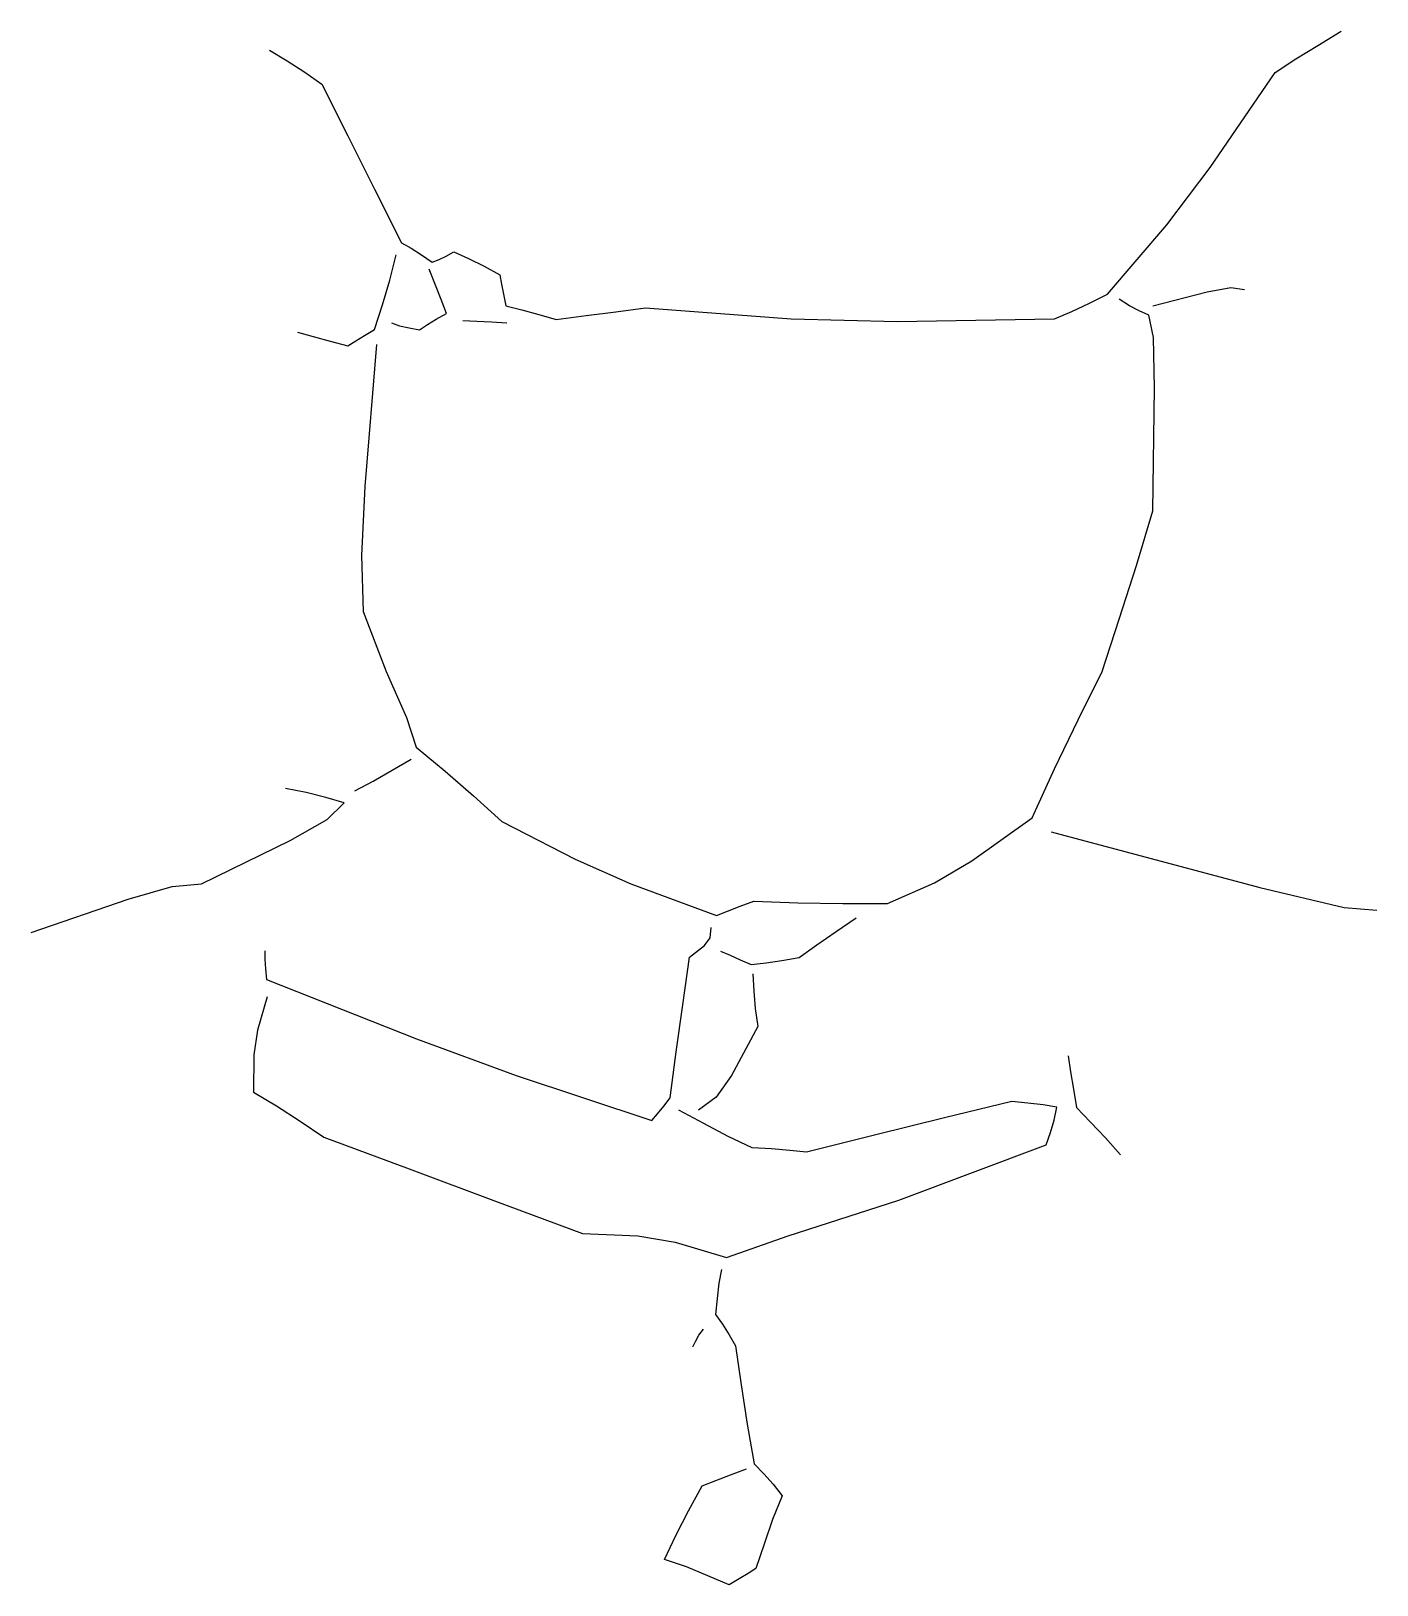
# Model space of a CAD drawing. Extents: x -0.348 to 0.316, y -0.461 to 0.305.
import ezdxf

# ---------------------------------------------------------------- set-up
doc = ezdxf.new("R2010")
doc.units = 0
doc.header["$LTSCALE"] = 0.000394
doc.layers.get('0').update_dxf_attribs({"linetype": 'CONTINUOUS'})

msp = doc.modelspace()

# ---------------------------------------------------------------- linework, layer by layer
at = {"color": 7, "linetype": 'CONTINUOUS'}
for p, q in [((0.28659, 0.29763), (0.29797, 0.3047)), ((-0.23031, 0.29535), (-0.22154, 0.29006)), ((0.2757, 0.29096), (0.28659, 0.29763)), ((-0.22154, 0.29006), (-0.21288, 0.28451)), ((-0.21288, 0.28451), (-0.20445, 0.27845)), ((0.23344, 0.2375), (0.26544, 0.28431)), ((0.26544, 0.28431), (0.2757, 0.29096)), ((-0.20445, 0.27845), (-0.19163, 0.253)), ((-0.19163, 0.253), (-0.17853, 0.2268)), ((0.21201, 0.20916), (0.23344, 0.2375)), ((-0.17853, 0.2268), (-0.16529, 0.20024)), ((0.18279, 0.175), (0.21201, 0.20916)), ((-0.16529, 0.20024), (-0.16044, 0.1977)), ((-0.17096, 0.18193), (-0.16784, 0.19443)), ((-0.16044, 0.1977), (-0.15531, 0.19442)), ((-0.15531, 0.19442), (-0.15003, 0.19077)), ((-0.15003, 0.19077), (-0.14667, 0.19212)), ((-0.14667, 0.19212), (-0.14319, 0.19372)), ((-0.14319, 0.19372), (-0.13948, 0.19584)), ((-0.13948, 0.19584), (-0.13218, 0.19259)), ((-0.13218, 0.19259), (-0.12448, 0.18885)), ((-0.14849, 0.17941), (-0.15156, 0.18728)), ((-0.12448, 0.18885), (-0.11674, 0.18447)), ((-0.11674, 0.18447), (-0.11592, 0.1799)), ((-0.1746, 0.16966), (-0.17096, 0.18193)), ((-0.14572, 0.17228), (-0.14849, 0.17941)), ((-0.11592, 0.1799), (-0.11496, 0.17496)), ((0.23198, 0.17616), (0.24367, 0.17821)), ((0.24367, 0.17821), (0.25033, 0.17724)), ((-0.1785, 0.15751), (-0.1746, 0.16966)), ((-0.14308, 0.16553), (-0.14572, 0.17228)), ((-0.11496, 0.17496), (-0.11371, 0.16927)), ((-0.11371, 0.16927), (-0.10588, 0.16722)), ((0.16519, 0.1665), (0.17393, 0.17062)), ((0.17393, 0.17062), (0.18279, 0.175)), ((0.19371, 0.16923), (0.1886, 0.17245)), ((0.19853, 0.16676), (0.19371, 0.16923)), ((0.20524, 0.1693), (0.23198, 0.17616)), ((-0.15241, 0.15997), (-0.14812, 0.1626)), ((-0.14812, 0.1626), (-0.14308, 0.16553)), ((-0.13494, 0.16196), (-0.12807, 0.16171)), ((-0.12807, 0.16171), (-0.12093, 0.16135)), ((-0.12093, 0.16135), (-0.11328, 0.16077)), ((-0.10588, 0.16722), (-0.09753, 0.16494)), ((-0.09753, 0.16494), (-0.08892, 0.16255)), ((-0.08892, 0.16255), (-0.07423, 0.16442)), ((-0.07423, 0.16442), (-0.05955, 0.1663)), ((-0.05955, 0.1663), (-0.04486, 0.16817)), ((-0.04486, 0.16817), (0.02692, 0.16285)), ((0.02692, 0.16285), (0.07917, 0.16148)), ((0.07917, 0.16148), (0.15667, 0.16289)), ((0.15667, 0.16289), (0.16519, 0.1665)), ((0.2032, 0.16465), (0.19853, 0.16676)), ((0.20554, 0.15361), (0.2032, 0.16465)), ((-0.21653, 0.15617), (-0.2087, 0.15412)), ((-0.2087, 0.15412), (-0.20035, 0.15184)), ((-0.18782, 0.15194), (-0.18353, 0.15458)), ((-0.18353, 0.15458), (-0.1785, 0.15751)), ((-0.17014, 0.16077), (-0.16615, 0.15943)), ((-0.16615, 0.15943), (-0.16142, 0.15838)), ((-0.16142, 0.15838), (-0.15633, 0.15748)), ((-0.15633, 0.15748), (-0.15241, 0.15997)), ((0.20606, 0.12858), (0.20554, 0.15361)), ((-0.20035, 0.15184), (-0.19174, 0.14945)), ((-0.19174, 0.14945), (-0.18782, 0.15194)), ((-0.17756, 0.15016), (-0.18327, 0.0802)), ((0.20519, 0.0681), (0.20606, 0.12858)), ((-0.18327, 0.0802), (-0.18495, 0.04607)), ((0.19712, 0.04118), (0.20519, 0.0681)), ((-0.18495, 0.04607), (-0.18406, 0.0185)), ((0.18865, 0.01476), (0.19712, 0.04118)), ((-0.18406, 0.0185), (-0.17277, -0.011)), ((0.18015, -0.01104), (0.18865, 0.01476)), ((-0.17277, -0.011), (-0.16283, -0.03375)), ((0.16831, -0.03497), (0.18015, -0.01104)), ((-0.16283, -0.03375), (-0.15797, -0.04842)), ((0.15673, -0.059), (0.16831, -0.03497)), ((-0.15797, -0.04842), (-0.14375, -0.06026)), ((-0.17914, -0.06506), (-0.16989, -0.05977)), ((-0.16989, -0.05977), (-0.16052, -0.05423)), ((-0.14375, -0.06026), (-0.12965, -0.07235)), ((0.14567, -0.08327), (0.15673, -0.059)), ((-0.21221, -0.07077), (-0.22234, -0.06869)), ((-0.18817, -0.06983), (-0.17914, -0.06506)), ((-0.20257, -0.07326), (-0.21221, -0.07077)), ((-0.19356, -0.07578), (-0.20257, -0.07326)), ((-0.20189, -0.08399), (-0.19356, -0.07578)), ((-0.12965, -0.07235), (-0.11578, -0.08497)), ((-0.22009, -0.09433), (-0.20189, -0.08399)), ((0.11596, -0.10438), (0.14567, -0.08327)), ((-0.11578, -0.08497), (-0.07955, -0.10365)), ((0.15511, -0.09019), (0.25787, -0.11748)), ((-0.26377, -0.11568), (-0.22009, -0.09433)), ((-0.07955, -0.10365), (-0.05212, -0.11569)), ((0.09749, -0.11532), (0.11596, -0.10438)), ((-0.30002, -0.12339), (-0.27822, -0.11714)), ((-0.27822, -0.11714), (-0.26377, -0.11568)), ((-0.05212, -0.11569), (-0.00998, -0.13142)), ((0.07444, -0.12549), (0.09749, -0.11532)), ((0.25787, -0.11748), (0.29949, -0.12748)), ((-0.34784, -0.13978), (-0.30002, -0.12339)), ((-0.00998, -0.13142), (-0.00446, -0.12927)), ((-0.00446, -0.12927), (0.00179, -0.12683)), ((0.00179, -0.12683), (0.00842, -0.12424)), ((0.00842, -0.12424), (0.03024, -0.12509)), ((0.03024, -0.12509), (0.05228, -0.12542)), ((0.05228, -0.12542), (0.07444, -0.12549)), ((0.29949, -0.12748), (0.31566, -0.12878)), ((-0.01308, -0.14233), (-0.01253, -0.13723)), ((0.04904, -0.13925), (0.05887, -0.13252)), ((-0.01583, -0.14615), (-0.01308, -0.14233)), ((0.03957, -0.14583), (0.04904, -0.13925)), ((-0.23255, -0.1488), (-0.23259, -0.15299)), ((-0.23259, -0.15299), (-0.23223, -0.15767)), ((-0.02652, -0.17541), (-0.02316, -0.15197)), ((-0.02316, -0.15197), (-0.01583, -0.14615)), ((-0.00797, -0.14894), (-0.00327, -0.151)), ((-0.00327, -0.151), (0.00168, -0.15317)), ((0.00168, -0.15317), (0.00715, -0.15557)), ((0.02233, -0.15351), (0.03085, -0.15212)), ((0.03085, -0.15212), (0.03957, -0.14583)), ((-0.23223, -0.15767), (-0.23184, -0.16298)), ((0.00715, -0.15557), (0.01455, -0.15462)), ((0.00794, -0.16008), (0.00841, -0.16861)), ((0.01455, -0.15462), (0.02233, -0.15351)), ((-0.23184, -0.16298), (-0.1579, -0.19215)), ((-0.23141, -0.17148), (-0.23624, -0.18785)), ((-0.02976, -0.19859), (-0.02652, -0.17541)), ((0.00841, -0.16861), (0.00914, -0.17725)), ((0.00914, -0.17725), (0.01038, -0.18611)), ((-0.23624, -0.18785), (-0.23799, -0.20003)), ((0.01038, -0.18611), (-0.00246, -0.21021)), ((-0.1579, -0.19215), (-0.10865, -0.21018)), ((-0.03278, -0.22125), (-0.02976, -0.19859)), ((-0.23799, -0.20003), (-0.23816, -0.21844)), ((0.16348, -0.20063), (0.1646, -0.20847)), ((-0.10865, -0.21018), (-0.04188, -0.23251)), ((-0.00246, -0.21021), (-0.01003, -0.22091)), ((0.1646, -0.20847), (0.16602, -0.21706)), ((-0.23816, -0.21844), (-0.22685, -0.2252)), ((-0.03596, -0.22534), (-0.03278, -0.22125)), ((-0.01003, -0.22091), (-0.01883, -0.22737)), ((0.16602, -0.21706), (0.16759, -0.22601)), ((-0.22685, -0.2252), (-0.21525, -0.23271)), ((-0.04188, -0.23251), (-0.03903, -0.22918)), ((-0.03903, -0.22918), (-0.03596, -0.22534)), ((-0.01624, -0.234), (-0.0285, -0.22729)), ((0.1356, -0.22306), (0.10253, -0.23114)), ((0.14354, -0.22382), (0.1356, -0.22306)), ((0.1511, -0.22473), (0.14354, -0.22382)), ((0.15792, -0.22593), (0.1511, -0.22473)), ((0.15649, -0.23223), (0.15792, -0.22593)), ((0.16759, -0.22601), (0.17452, -0.23327)), ((-0.21525, -0.23271), (-0.20351, -0.24059)), ((-0.00413, -0.24035), (-0.01624, -0.234)), ((0.10253, -0.23114), (0.0687, -0.23951)), ((0.15479, -0.23842), (0.15649, -0.23223)), ((0.17452, -0.23327), (0.18186, -0.24101)), ((-0.20351, -0.24059), (-0.16145, -0.25628)), ((0.00769, -0.24595), (-0.00413, -0.24035)), ((0.0687, -0.23951), (0.03451, -0.24802)), ((0.07991, -0.27165), (0.15259, -0.24439)), ((0.15259, -0.24439), (0.15479, -0.23842)), ((0.18186, -0.24101), (0.18922, -0.24938)), ((0.01716, -0.24636), (0.00769, -0.24595)), ((0.02615, -0.24717), (0.01716, -0.24636)), ((0.03451, -0.24802), (0.02615, -0.24717)), ((-0.16145, -0.25628), (-0.11888, -0.27219)), ((-0.11888, -0.27219), (-0.07605, -0.28823)), ((0.02533, -0.28928), (0.07991, -0.27165)), ((-0.07605, -0.28823), (-0.04875, -0.28932)), ((-0.04875, -0.28932), (-0.03032, -0.29238)), ((-0.00496, -0.30002), (0.02533, -0.28928)), ((-0.03032, -0.29238), (-0.00496, -0.30002)), ((-0.00751, -0.30583), (-0.00871, -0.31265)), ((-0.00871, -0.31265), (-0.00961, -0.32022)), ((-0.00961, -0.32022), (-0.01038, -0.32815)), ((-0.01038, -0.32815), (-0.0069, -0.33286)), ((-0.01861, -0.33835), (-0.01627, -0.33527)), ((-0.0069, -0.33286), (-0.00365, -0.33809)), ((-0.02152, -0.34406), (-0.02031, -0.34141)), ((-0.02031, -0.34141), (-0.01861, -0.33835)), ((-0.00365, -0.33809), (-0.00051, -0.34358)), ((-0.00051, -0.34358), (0.0022, -0.36279)), ((0.0022, -0.36279), (0.00517, -0.38212)), ((0.00517, -0.38212), (0.00865, -0.40168)), ((-0.00308, -0.40721), (0.00479, -0.40415)), ((0.00865, -0.40168), (0.01342, -0.4066)), ((-0.02367, -0.42488), (-0.01695, -0.41262)), ((-0.01695, -0.41262), (-0.0102, -0.40999)), ((-0.0102, -0.40999), (-0.00308, -0.40721)), ((0.01342, -0.4066), (0.01808, -0.41178)), ((0.01808, -0.41178), (0.02252, -0.41747)), ((0.02252, -0.41747), (0.01776, -0.42925)), ((-0.03001, -0.43699), (-0.02367, -0.42488)), ((0.01776, -0.42925), (0.01351, -0.44125)), ((-0.03561, -0.44881), (-0.03001, -0.43699)), ((0.01351, -0.44125), (0.00953, -0.45337)), ((-0.02479, -0.45258), (-0.03561, -0.44881)), ((-0.01419, -0.45687), (-0.02479, -0.45258)), ((-0.00371, -0.46143), (-0.01419, -0.45687)), ((0.00132, -0.4585), (-0.00371, -0.46143)), ((0.00561, -0.45586), (0.00132, -0.4585)), ((0.00953, -0.45337), (0.00561, -0.45586))]:
    msp.add_line(p, q, dxfattribs=at)

doc.saveas('drawing.dxf')
